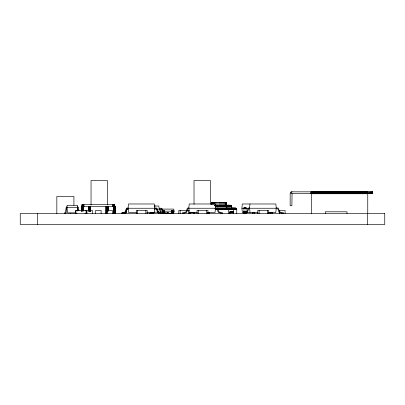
<?xml version="1.0" encoding="UTF-8"?>
<svg xmlns="http://www.w3.org/2000/svg" width="405" height="405" viewBox="0 0 405 405"><rect width="100%" height="100%" fill="white"/><g stroke="black" fill="none" stroke-linecap="round" stroke-linejoin="round"><path stroke-width="0.61" d="M209.279 213.536L209.279 212.331M88.887 211.051L88.984 206.702M106.272 206.702L106.226 213.536L106.343 206.702M90.396 211.051L90.487 206.702M107.755 211.051L107.801 206.702M125.925 212.362L126.056 209.441L126.507 208.702M136.698 212.519L128.532 212.519L128.081 208.251L128.456 203.978L154.361 203.978L154.735 208.251L154.285 212.519L146.747 212.519M197.448 212.519L189.282 212.519L188.831 208.251L189.206 203.978L215.111 203.978L215.485 208.251L215.035 212.519L207.497 212.519M244.245 212.519L242.362 212.519L241.917 208.251L242.291 203.978L275.861 203.978L276.235 208.251L275.785 212.519L268.059 212.519M250.032 212.519L249.581 208.251L249.956 203.978M75.765 212.853L67.625 212.853L66.855 207.385L67.144 205.335L77.502 205.335L77.79 207.385L77.274 211.03M160.8 212.681L160.476 211.147L160.912 209.096M154.376 209.096L173.704 209.096L174.14 211.147L173.704 213.192L165.782 213.192M194.997 212.397L194.451 213.217L193.514 213.536M194.066 212.402L189.378 212.681L189.378 213.536M67.043 207.406L66.081 212.812L65.099 213.536M126.892 208.484L128.395 208.413M66.987 206.717L66.172 207.426L65.428 212.615L64.451 212.853L64.451 213.536M292.061 193.575L291.889 205.725L290.152 205.725L290.177 193.448L290.714 192.4L292.061 191.838M219.292 202.601L219.292 205.335L225.818 205.355L225.904 202.601M122.391 212.858L123.571 212.696M123.085 213.45L126.37 212.909L126.8 209.39L128.324 209.096M221.656 202.601L221.656 205.335C224.248 206.611 232.642 202.551 231.63 208.069C234.743 207.436 232.738 212.276 233.341 213.536L233.341 211.83L229.924 211.871M223.742 202.601L223.742 205.335L226.481 205.335L226.481 202.601L211.471 202.601L211.471 204.242M225.342 202.601L225.342 205.335L226.152 205.826L226.284 208.069L227.802 208.15L228.653 209.081L233.305 208.97M214.564 205.345L215.769 205.335L215.769 202.601M227.569 208.089L236.074 208.251L236.753 209.319L236.758 213.536M215.121 205.345L218.082 205.335L218.082 202.601M367.3 193.575L372.595 193.575L372.595 191.838L291.023 191.838L291.023 193.575L311.415 193.575M311.415 191.935L367.755 191.935M311.415 192.046L367.755 192.046M311.415 192.203L367.755 192.203M311.415 192.4L367.755 192.4M311.415 192.628L367.755 192.628M311.415 192.881L367.755 192.881M311.415 193.16L367.755 193.16M311.415 193.448L367.755 193.448M311.415 193.747L367.755 193.747M214.645 205.355L230.501 205.355L226.38 205.34M214.584 205.416L230.734 205.416M215.025 205.517L230.946 205.517M214.979 205.654L231.144 205.654M214.939 205.826L231.311 205.826M214.923 205.917L231.387 205.917M154.356 206.018L158.735 206.018L159.388 209.096L158.735 212.169L154.356 212.169M215.526 206.125L231.584 206.347L226.284 206.585M215.516 206.236L231.549 206.236M215.344 206.464L226.248 206.236M215.344 206.585L231.625 206.585M66.855 207.385L77.79 207.385M128.112 207.907L126.603 208.205L125.413 211.835L121.576 212.873L121.743 213.536L125.869 212.478L127.114 208.889L128.117 208.59M188.862 207.907L187.353 208.205L186.163 211.835L182.326 212.873L182.493 213.536L186.619 212.478L187.864 208.889L188.867 208.59M249.612 207.907L248.103 208.205L246.913 211.835L243.076 212.873L243.243 213.536L247.369 212.478L248.614 208.889L249.617 208.59M243.967 207.942L246.083 207.988M217.151 208.089L235.629 208.089M243.967 208.043L246.083 208.043M217.1 208.15L235.857 208.15M243.967 208.119L246.083 208.119M128.081 208.251L154.735 208.251M188.831 208.251L215.485 208.251M217.434 208.251L236.074 208.251M241.917 208.251L248.468 208.251M249.581 208.251L276.235 208.251M243.967 208.297L246.083 208.297M159.241 208.413C162.02 207.319 163.666 209.841 162.78 212.362L166.318 212.858L166.222 213.536L162.339 212.909L161.985 209.582L161.382 209.096M215.485 208.59L215.485 207.907L217.196 207.917L217.743 208.403L236.267 208.388M243.967 208.403L246.083 208.403M215.232 208.56L236.439 208.56M215.202 208.651L236.51 208.651M214.994 208.752L228.516 208.752L228.698 213.536M228.455 208.651L236.626 208.858L236.753 209.319L215.546 209.319M214.954 208.97L236.738 209.198L215.551 209.198M106.905 210.463L112.372 210.463L112.372 213.536M189.287 210.463L178.807 210.463L178.807 213.536M162.658 210.585L164.025 210.585M171.543 210.585L172.91 210.585M162.658 210.671L164.025 210.671M171.543 210.671L172.91 210.671M162.658 210.782L164.025 210.782M171.543 210.782L172.91 210.782M162.658 210.909L164.025 210.909M171.543 210.909L172.91 210.909M162.658 211.045L164.025 211.045M171.543 211.045L172.91 211.045M160.476 211.147L162.111 211.147M162.658 211.197L174.14 211.147M162.658 211.349L164.025 211.349M171.543 211.349L172.91 211.349M243.967 211.531L246.083 211.531M243.967 211.643L246.083 211.643M243.967 211.744L246.083 211.744M243.967 211.835L246.083 211.835M229.924 211.926L233.341 211.926M243.967 211.911L246.083 211.967L243.967 212.002M229.924 211.997L233.341 211.997M229.924 212.083L233.341 212.083M229.924 212.185L233.341 212.185M229.924 212.301L233.341 212.301M163.114 212.478L164.025 212.478M172.91 212.478L171.543 212.478L172.91 212.569M229.924 212.423L233.341 212.423M163.114 212.539L164.025 212.569M246.124 212.519L258.198 212.519M163.114 212.645L164.025 212.6M171.543 212.645L172.91 212.6M163.114 212.66L164.025 212.681M171.543 212.66L172.91 212.671M150.579 212.853L154.361 212.853M164.025 212.858L162.658 212.858L162.658 213.536M171.543 212.858L172.91 212.858M229.924 212.853L233.341 212.853M244.493 212.873L246.083 212.873M252.644 212.873L254.765 212.873M270.003 212.873L272.119 212.873M150.346 212.964L153.08 212.964M167.103 213.005L168.47 213.005M150.346 213.106L153.08 213.106M167.103 213.111L168.47 213.111M153.08 213.227L149.323 213.192L149.323 213.536M161.519 213.192L162.739 213.192M167.103 213.273L168.47 213.324M150.346 213.339L153.08 213.339M150.346 213.425L153.08 213.425M225.818 205.355L224.618 205.335L224.618 202.601M228.653 209.081L233.331 209.198M216.574 208.59L217.191 208.98L218.29 212.402L222.507 213.536L222.674 212.873L218.837 211.835L217.743 208.403M77.492 206.702L78.469 207.426L78.945 210.696M77.547 207.39L78.266 210.787M228.572 208.858L228.678 209.198M154.842 205.335L154.988 206.363M372.57 191.838L372.57 193.575M372.413 191.838L372.484 193.575M372.241 191.838L372.241 193.575M371.871 191.838L371.871 193.575M371.39 191.838L371.39 193.575M370.803 191.838L370.803 193.575M370.135 191.838L370.135 193.575M369.4 191.838L369.4 193.575M368.621 191.838L368.621 193.575M367.755 191.838L367.755 213.536M367.391 213.536L367.391 224.471M346.999 213.536L346.999 211.8L325.301 211.8L325.301 213.536M311.415 191.838L311.415 213.536M310.549 191.838L310.549 193.575M285.074 213.536L285.074 210.463L279.607 210.463L279.607 213.536M272.119 212.402L272.119 213.536M270.003 212.402L270.003 213.536M268.717 213.536L268.717 210.463L257.782 210.463L257.782 213.536M267.351 210.463L267.351 213.536M259.149 210.463L259.149 213.536M254.765 212.402L254.765 213.536M252.644 212.402L252.644 213.536M246.083 213.536L246.083 207.907L243.967 207.907L243.967 212.873M229.924 211.83L229.924 213.536M226.289 202.601L226.289 205.335M222.75 202.601L222.75 205.335M220.492 202.601L220.492 205.335M216.898 202.601L216.898 205.335M214.721 202.601L214.721 204.242M213.784 202.601L213.784 204.242M212.979 202.601L212.979 204.242M212.331 202.601L212.331 204.242M211.861 202.601L211.861 204.242M211.572 202.601L211.572 204.242M210.428 204.333L210.428 180.529L194.025 180.529L194.025 204.333M208.054 212.423L208.054 213.536M207.968 213.536L207.968 210.463L197.032 210.463L197.032 213.536M206.601 210.463L206.601 213.536M198.399 210.463L198.399 213.536M190.745 212.681L190.745 213.536M189.743 212.306L189.743 213.536M188.376 210.463L188.376 213.536M180.174 210.463L180.174 213.536M172.91 213.536L172.91 210.463L171.543 210.478L171.543 213.536M168.47 213.536L168.47 212.858L167.103 212.883L167.103 213.536M164.025 213.536L164.025 210.463L162.658 210.478L162.658 212.478M158.37 212.306L158.37 213.536M153.08 212.812L153.08 213.536M150.69 212.306L150.69 213.536M147.218 213.536L147.218 210.463L136.282 210.463L136.282 213.536M145.851 210.463L145.851 213.536M137.649 210.463L137.649 213.536M115.415 213.536L115.44 206.702L81.273 206.702L81.299 211.051M115.339 206.702L115.339 213.536M115.217 206.702L115.217 213.536M115.05 206.702L115.05 213.536M114.843 206.702L114.843 213.536M114.731 206.702L114.757 204.652L81.957 204.652L81.957 206.702M114.655 204.652L114.655 206.702M114.595 206.702L114.595 213.536M114.534 204.652L114.534 206.702M114.367 204.652L114.321 213.536M114.159 204.652L114.159 206.702M114.023 206.702L114.023 213.536M113.911 204.652L113.911 206.702M113.714 206.702L113.714 213.536M113.638 204.652L113.638 206.702M113.39 206.702L113.39 213.536M113.339 204.652L113.339 206.702M113.03 204.652L113.03 206.702M112.706 204.652L112.706 206.702M108.059 206.702L108.059 211.051M108.003 206.702L108.049 211.051M107.938 206.702L107.938 211.051M107.73 206.702L107.73 211.051M107.598 206.702L107.598 211.051M107.447 204.96L107.447 180.529L91.044 180.529L91.044 204.96M107.447 206.702L107.447 211.051M107.29 206.702L107.29 211.051M107.122 206.702L107.122 213.536M106.95 206.702L106.905 213.536M106.783 206.702L106.783 213.536M106.626 206.702L106.626 213.536M106.474 206.702L106.474 213.536M106.135 206.702L106.135 213.536M106.064 206.702L106.064 213.536M106.009 206.702L106.024 213.536M101.093 213.536L101.093 210.463L95.626 210.463L95.626 213.536M92.411 213.536L92.411 210.463L86.943 210.463L86.943 213.536M90.705 206.702L90.69 211.051M90.649 206.702L90.649 211.051M90.578 206.702L90.578 211.051M90.371 206.702L90.371 211.051M90.239 206.702L90.239 211.051M90.092 206.702L90.092 211.051M89.93 206.702L89.93 211.051M89.763 206.702L89.763 211.051M89.596 206.702L89.596 211.051M89.429 206.702L89.429 211.051M89.267 206.702L89.267 211.051M89.12 206.702L89.12 211.051M88.872 206.702L88.872 211.051M88.776 206.702L88.776 211.051M88.654 206.702L88.67 211.051M86.468 213.536L86.468 210.463L75.532 210.463L75.532 213.536M85.101 210.463L85.101 210.802L86.123 210.802L86.123 213.192L85.101 213.192L85.101 213.536M84.007 204.652L84.007 206.702M83.688 204.652L83.688 206.702M83.374 204.652L83.374 206.702M83.324 206.702L83.324 211.051M83.076 204.652L83.005 211.051M82.802 204.652L82.802 206.702M82.691 206.702L82.691 211.051M82.559 204.652L82.559 206.702M82.347 204.652L82.392 211.051M82.18 204.652L82.18 206.702M82.119 206.702L82.119 211.051M82.058 204.652L81.982 206.702M81.876 206.702L81.876 211.051M81.663 206.702L81.663 211.051M81.496 206.702L81.496 211.051M81.375 206.702L81.375 211.051M76.899 210.463L76.899 210.802L75.877 210.802L75.877 213.192L76.899 213.192L76.899 213.536M73.923 205.31L73.923 196.45L56.837 196.45L56.837 213.536M70.455 213.192L70.455 213.536M37.609 213.536L37.609 224.471M161.924 212.873L161.757 213.536L157.631 212.478L156.386 208.889L154.735 208.59L154.735 207.907L156.831 208.119L158.178 211.911L161.924 212.873M283.424 212.873L283.257 213.536L279.131 212.478L277.886 208.889L276.235 208.59L276.235 207.907L278.331 208.119L279.678 211.911L283.424 212.873M384.75 213.536L20.25 213.536L20.25 224.471L384.75 224.471L384.75 213.536"/></g></svg>
